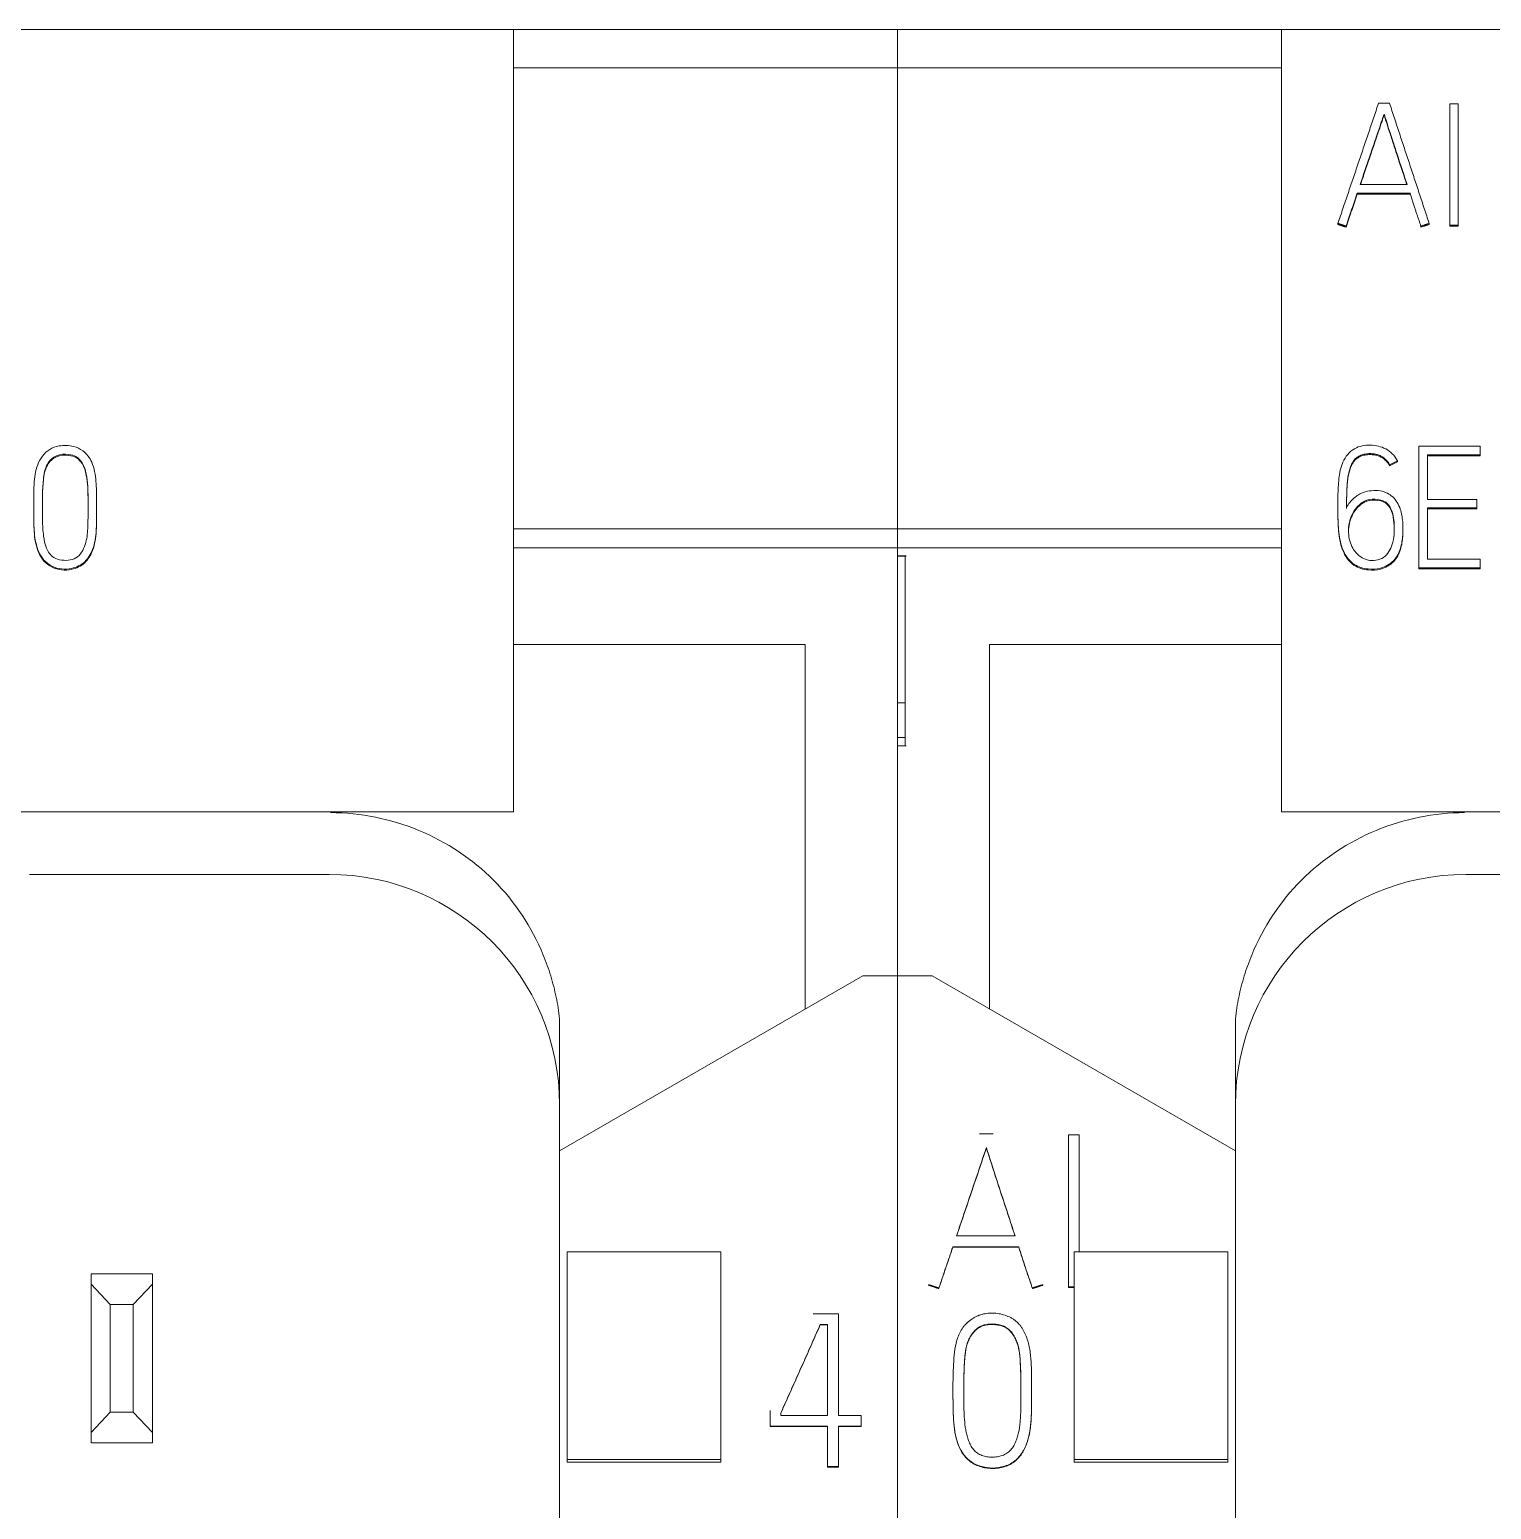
# Model space of a CAD drawing. Header units: millimetres. Extents: x 41350 to 54029, y 25852 to 34717.
# Drawn here: x 47109.92 to 47128.95, y 33548.63 to 33567.9 of the extents above; entities that cross this region are included whole.
import ezdxf

# ---------------------------------------------------------------- set-up
doc = ezdxf.new("R2010")
doc.units = ezdxf.units.MM
doc.set_wipeout_variables(frame=1)
doc.layers.add('! NO PLOT !', color=7, linetype='Continuous', true_color=0xff75dd, plot=False)
doc.layers.add('004-PI-DIN Šina', color=3, linetype='Continuous')
doc.layers.add('SI-ORMAR-Oprema', color=30, linetype='Continuous', lineweight=5)

# ---------------------------------------------------------------- blocks, each defined once
blk = doc.blocks.new('*U554')
at = {"layer": '004-PI-DIN Šina'}
for p, q in [((45.323, 69.85), (-241.3, 69.85)), ((45.323, 69.35), (-241.3, 69.35)), ((45.323, 57.85), (-241.3, 57.85)), ((45.323, 57.789), (-241.3, 57.789)), ((45.323, 52.625), (-241.3, 52.625))]:
    blk.add_line(p, q, dxfattribs=at)
blk = doc.blocks.new('6ES7531-7KF00-0AB0')
at = {"layer": 'SI-ORMAR-Oprema', "linetype": 'Continuous'}
blk.add_line((17.862, 60.263), (17.862, 59.813), dxfattribs=at)
for points, knots in [([(17.862, 62.179), (17.862, 62.179), (17.862, 62.166), (17.862, 62.117), (17.862, 62.024), (17.862, 61.882), (17.862, 61.673), (17.862, 61.444), (17.862, 61.22), (17.862, 61.025), (17.862, 60.893), (17.862, 60.8), (17.862, 60.71), (17.862, 60.624), (17.862, 60.538), (17.862, 60.458), (17.862, 60.361), (17.862, 60.271), (17.862, 60.21), (17.862, 60.176), (17.862, 60.154), (17.862, 60.144), (17.862, 60.139), (17.862, 60.15), (17.862, 60.191), (17.862, 60.235), (17.862, 60.26)], [0, 0, 0, 0, 0.054923, 0.109157, 0.158857, 0.213508, 0.264907, 0.320314, 0.369873, 0.418461, 0.471704, 0.5026, 0.551052, 0.617218, 0.660884, 0.691286, 0.712023, 0.730248, 0.751802, 0.781189, 0.80362, 0.828627, 0.856379, 0.904145, 0.9524, 1, 1, 1, 1]), ([(17.862, 59.813), (17.862, 59.789), (17.862, 59.748), (17.862, 59.71), (17.862, 59.701), (17.862, 59.701), (17.862, 59.701)], [0, 0, 0, 0, 0.351048, 0.67786, 0.983317, 1, 1, 1, 1])]:
    blk.add_open_spline(points, degree=3, knots=knots, dxfattribs=at)
blk.add_wipeout([(-17.038, 69.029), (17.762, 69.029), (17.762, -77.96), (-17.038, -77.971)]).dxf.layer = 'SI-ORMAR-Oprema'
for p, q in [((-17.038, 69.029), (-17.038, 68.529)), ((-12.038, 69.029), (-17.038, 69.029)), ((-12.038, 58.845), (-12.038, 69.029)), ((12.762, 69.029), (-12.038, 69.029)), ((12.762, 69.029), (17.762, 69.029)), ((12.762, 58.845), (12.762, 69.029)), ((17.762, 69.029), (17.762, 68.529)), ((-17.038, 62.529), (-17.038, 68.529)), ((-12.038, 68.529), (-17.038, 68.529)), ((17.762, 68.529), (12.762, 68.529)), ((17.762, 62.529), (17.762, 68.529)), ((-10.703, 67.929), (-10.703, 67.916)), ((-11.051, 66.899), (-11.051, 66.886)), ((-10.365, 66.899), (-10.365, 66.886)), ((-11.304, 66.505), (-11.304, 66.492)), ((-10.115, 66.505), (-10.115, 66.492)), ((-9.848, 66.481), (-9.848, 66.468)), ((-9.737, 66.481), (-9.737, 66.468)), ((-11.198, 66.47), (-11.198, 66.457)), ((-10.223, 66.457), (-10.225, 66.463)), ((-10.223, 66.47), (-10.223, 66.457)), ((-10.25, 63.604), (-10.25, 62.022)), ((-9.453, 63.604), (-10.25, 63.604)), ((-9.453, 63.492), (-9.453, 63.604)), ((-10.527, 63.415), (-10.63, 63.362)), ((-10.527, 63.402), (-10.63, 63.349)), ((-10.527, 63.415), (-10.527, 63.402)), ((-10.139, 62.911), (-10.139, 63.492)), ((-10.139, 63.492), (-9.453, 63.492)), ((-10.139, 63.479), (-9.453, 63.479)), ((-9.453, 63.492), (-9.453, 63.479)), ((-10.63, 63.362), (-10.63, 63.349)), ((-11.304, 62.819), (-11.304, 62.807)), ((-9.496, 62.911), (-10.139, 62.911)), ((-9.496, 62.801), (-9.496, 62.911)), ((6.515, 62.868), (6.515, 62.856)), ((7.334, 62.825), (7.334, 62.837)), ((-10.139, 62.132), (-10.139, 62.801)), ((-10.139, 62.801), (-9.496, 62.801)), ((-10.139, 62.788), (-9.496, 62.788)), ((-9.496, 62.801), (-9.496, 62.788)), ((-17.038, 62.529), (-17.038, 62.279)), ((-17.038, 62.529), (-12.038, 62.529)), ((-10.456, 62.517), (-10.456, 62.53)), ((12.762, 62.529), (17.762, 62.529)), ((17.762, 62.529), (17.762, 62.279)), ((-17.038, 62.279), (-17.038, 56.709)), ((-12.038, 62.279), (-17.038, 62.279)), ((12.762, 62.279), (17.762, 62.279)), ((17.762, 62.279), (17.762, 56.709)), ((-9.453, 62.132), (-10.139, 62.132)), ((-9.453, 62.022), (-9.453, 62.132)), ((17.875, 62.179), (17.762, 62.179)), ((17.875, 62.172), (17.762, 62.172)), ((-10.25, 62.022), (-10.25, 62.009)), ((-10.25, 62.022), (-9.453, 62.022)), ((-10.25, 62.009), (-9.453, 62.009)), ((-9.453, 62.022), (-9.453, 62.009)), ((-15.838, 56.276), (-15.838, 61.023)), ((-12.038, 61.023), (-15.838, 61.023)), ((12.762, 61.023), (16.562, 61.023)), ((16.562, 56.276), (16.562, 61.023)), ((17.862, 60.263), (17.762, 60.263)), ((17.862, 59.813), (17.762, 59.813)), ((17.762, 59.703), (17.875, 59.703)), ((17.762, 59.701), (17.875, 59.701)), ((12.762, 58.845), (-12.038, 58.845)), ((-5.738, 58.029), (-9.638, 58.029)), ((10.362, 58.029), (6.462, 58.029)), ((-17.038, 56.709), (-17.038, -56.709)), ((-16.588, 56.709), (-17.038, 56.709)), ((-16.588, 56.709), (-12.638, 54.429)), ((13.362, 54.429), (17.312, 56.709)), ((17.762, 56.709), (17.312, 56.709)), ((17.762, 56.709), (17.762, -56.709)), ((-12.638, 56.149), (-12.638, 54.429)), ((13.362, 56.149), (13.362, 54.429)), ((-15.97, 54.649), (-15.792, 54.649)), ((-14.813, 52.657), (-14.813, 54.64)), ((-14.813, 54.64), (-14.674, 54.64)), ((-14.674, 54.64), (-14.674, 53.115)), ((-15.881, 54.472), (-15.881, 54.466)), ((-12.638, 54.429), (-12.638, -54.387)), ((13.362, -54.387), (13.362, 54.429)), ((-16.317, 53.181), (-16.317, 53.175)), ((-15.459, 53.181), (-16.317, 53.181)), ((-16.269, 53.321), (-15.507, 53.321)), ((-15.459, 53.181), (-15.459, 53.175)), ((-16.317, 53.175), (-15.459, 53.175)), ((-14.738, 50.411), (-14.738, 53.115)), ((-12.738, 53.115), (-14.738, 53.115)), ((-12.738, 50.411), (-12.738, 53.115)), ((13.462, 50.411), (13.462, 53.115)), ((13.462, 53.115), (15.462, 53.115)), ((15.462, 50.411), (15.462, 53.115)), ((7.262, 52.829), (8.062, 52.829)), ((7.262, 52.695), (7.262, 52.829)), ((8.062, 52.829), (8.062, 52.695)), ((-16.633, 52.687), (-16.633, 52.681)), ((-16.5, 52.643), (-16.5, 52.637)), ((-15.282, 52.643), (-15.282, 52.637)), ((-15.146, 52.687), (-15.146, 52.681)), ((-14.813, 52.657), (-14.813, 52.65)), ((-14.738, 52.657), (-14.813, 52.657)), ((-14.813, 52.65), (-14.738, 52.65)), ((7.512, 52.429), (7.262, 52.695)), ((7.262, 50.762), (7.262, 52.695)), ((8.062, 52.695), (7.812, 52.429)), ((8.062, 52.695), (8.062, 50.762)), ((7.812, 52.429), (7.512, 52.429)), ((7.512, 52.429), (7.512, 51.029)), ((7.812, 51.029), (7.812, 52.429)), ((16.665, 52.308), (16.995, 52.308)), ((16.995, 52.308), (16.995, 50.983)), ((16.756, 52.17), (16.756, 52.164)), ((16.853, 52.17), (16.756, 52.17)), ((16.756, 52.164), (16.853, 52.164)), ((16.853, 50.983), (16.853, 52.17)), ((-16.316, 51.32), (-16.316, 51.314)), ((-15.292, 51.272), (-15.292, 51.278)), ((7.262, 50.762), (7.512, 51.029)), ((7.512, 51.029), (7.812, 51.029)), ((7.812, 51.029), (8.062, 50.762)), ((16.104, 50.845), (16.104, 51.049)), ((16.243, 51.019), (16.243, 50.983)), ((16.243, 50.983), (16.853, 50.983)), ((16.995, 50.983), (17.289, 50.983)), ((17.289, 50.983), (17.289, 50.845)), ((7.262, 50.629), (7.262, 50.762)), ((8.062, 50.762), (8.062, 50.629)), ((16.104, 50.845), (16.104, 50.839)), ((16.853, 50.845), (16.104, 50.845)), ((16.104, 50.839), (16.853, 50.839)), ((16.853, 50.318), (16.853, 50.845)), ((16.995, 50.845), (16.995, 50.318)), ((17.289, 50.845), (16.995, 50.845)), ((16.995, 50.839), (17.289, 50.839)), ((17.289, 50.845), (17.289, 50.839)), ((8.062, 50.629), (7.262, 50.629)), ((-14.738, 50.377), (-14.738, 50.411)), ((-12.738, 50.411), (-14.738, 50.411)), ((-12.738, 50.377), (-14.738, 50.377)), ((-12.738, 50.377), (-12.738, 50.411)), ((13.462, 50.377), (13.462, 50.411)), ((13.462, 50.411), (15.462, 50.411)), ((13.462, 50.377), (15.462, 50.377)), ((15.462, 50.377), (15.462, 50.411)), ((16.853, 50.318), (16.853, 50.312)), ((16.995, 50.318), (16.853, 50.318)), ((16.853, 50.312), (16.995, 50.312)), ((16.995, 50.318), (16.995, 50.312))]:
    blk.add_line(p, q, dxfattribs=at)
blk.add_polyline3d([(-15.282, 52.637, 0), (-15.279, 52.637, 0), (-15.276, 52.638, 0), (-15.274, 52.639, 0), (-15.271, 52.64, 0), (-15.268, 52.641, 0), (-15.266, 52.642, 0), (-15.263, 52.643, 0), (-15.26, 52.644, 0), (-15.257, 52.644, 0), (-15.255, 52.645, 0), (-15.252, 52.646, 0), (-15.249, 52.647, 0), (-15.247, 52.648, 0), (-15.244, 52.649, 0), (-15.241, 52.65, 0), (-15.238, 52.651, 0), (-15.236, 52.652, 0), (-15.233, 52.652, 0), (-15.23, 52.653, 0), (-15.228, 52.654, 0), (-15.225, 52.655, 0), (-15.222, 52.656, 0), (-15.219, 52.657, 0), (-15.217, 52.658, 0), (-15.214, 52.659, 0), (-15.211, 52.659, 0), (-15.208, 52.66, 0), (-15.206, 52.661, 0), (-15.203, 52.662, 0), (-15.2, 52.663, 0), (-15.198, 52.664, 0), (-15.195, 52.665, 0), (-15.192, 52.666, 0), (-15.189, 52.667, 0), (-15.187, 52.667, 0), (-15.184, 52.668, 0), (-15.181, 52.669, 0), (-15.179, 52.67, 0), (-15.176, 52.671, 0), (-15.173, 52.672, 0), (-15.17, 52.673, 0), (-15.168, 52.674, 0), (-15.165, 52.675, 0), (-15.162, 52.675, 0), (-15.16, 52.676, 0), (-15.157, 52.677, 0), (-15.154, 52.678, 0), (-15.151, 52.679, 0), (-15.149, 52.68, 0), (-15.146, 52.681, 0)], dxfattribs=at)
for centre, start, end in [((-9.638, 55.029), 90, 180), ((10.362, 55.029), 0, 90)]:
    blk.add_arc(centre, 3, start, end, dxfattribs=at)
for points, degree in [([(-11.304, 66.505), (-10.774, 68.07)], 1), ([(-10.774, 68.07), (-10.632, 68.07)], 1), ([(-10.632, 68.07), (-10.115, 66.505)], 1), ([(-9.848, 66.481), (-9.848, 68.063)], 1), ([(-9.848, 68.063), (-9.737, 68.063)], 1), ([(-9.737, 68.063), (-9.737, 66.481)], 1), ([(-11.051, 66.899), (-11.198, 66.47)], 1), ([(-11.051, 66.886), (-11.198, 66.457)], 1), ([(-10.365, 66.899), (-11.051, 66.899)], 1), ([(-10.365, 66.886), (-11.051, 66.886)], 1), ([(-11.013, 67.011), (-10.403, 67.011)], 1), ([(-11.198, 66.47), (-11.304, 66.505)], 1), ([(-11.198, 66.457), (-11.304, 66.492)], 1), ([(-10.115, 66.505), (-10.223, 66.47)], 1), ([(-10.115, 66.492), (-10.223, 66.457)], 1), ([(-9.737, 66.481), (-9.848, 66.481)], 1), ([(-9.737, 66.468), (-9.848, 66.468)], 1), ([(-12.522, 56.709), (-12.551, 56.618), (-12.598, 56.433), (-12.628, 56.245), (-12.638, 56.149)], 3), ([(13.247, 56.709), (13.275, 56.618), (13.322, 56.433), (13.352, 56.245), (13.362, 56.149)], 3)]:
    blk.add_open_spline(points, degree=degree, dxfattribs=at)
for points, knots in [([(-10.703, 67.929), (-10.706, 67.921), (-10.713, 67.899), (-10.726, 67.859), (-10.744, 67.805), (-10.766, 67.74), (-10.791, 67.666), (-10.819, 67.585), (-10.849, 67.497), (-10.881, 67.404), (-10.914, 67.307), (-10.947, 67.208), (-10.981, 67.109), (-11.003, 67.044), (-11.013, 67.011)], [0, 0, 0, 0, 0.027278, 0.070772, 0.130481, 0.202611, 0.283368, 0.372754, 0.469089, 0.570695, 0.677572, 0.786406, 0.893882, 1, 1, 1, 1]), ([(-10.703, 67.916), (-10.706, 67.908), (-10.713, 67.886), (-10.726, 67.846), (-10.744, 67.793), (-10.766, 67.728), (-10.791, 67.653), (-10.819, 67.572), (-10.849, 67.484), (-10.881, 67.391), (-10.914, 67.294), (-10.947, 67.195), (-10.979, 67.101), (-11, 67.04), (-11.009, 67.011)], [0, 0, 0, 0, 0.027661, 0.071766, 0.132313, 0.205456, 0.287346, 0.377986, 0.475674, 0.578706, 0.687084, 0.797446, 0.90643, 1, 1, 1, 1]), ([(-10.403, 67.011), (-10.414, 67.044), (-10.435, 67.109), (-10.467, 67.208), (-10.5, 67.307), (-10.532, 67.404), (-10.562, 67.497), (-10.591, 67.585), (-10.618, 67.666), (-10.642, 67.74), (-10.663, 67.805), (-10.68, 67.859), (-10.693, 67.899), (-10.7, 67.921), (-10.703, 67.929)], [0, 0, 0, 0, 0.106064, 0.213567, 0.322511, 0.429491, 0.5311, 0.627338, 0.716604, 0.797292, 0.869405, 0.929132, 0.972664, 1, 1, 1, 1]), ([(-10.407, 67.011), (-10.416, 67.04), (-10.436, 67.101), (-10.467, 67.195), (-10.5, 67.294), (-10.532, 67.391), (-10.562, 67.484), (-10.591, 67.572), (-10.618, 67.654), (-10.642, 67.728), (-10.663, 67.793), (-10.68, 67.846), (-10.693, 67.886), (-10.7, 67.908), (-10.703, 67.916)], [0, 0, 0, 0, 0.093515, 0.202527, 0.313001, 0.421482, 0.524517, 0.622107, 0.712625, 0.794447, 0.867572, 0.928138, 0.97228, 1, 1, 1, 1]), ([(-10.223, 66.47), (-10.228, 66.483), (-10.236, 66.51), (-10.25, 66.552), (-10.265, 66.594), (-10.28, 66.637), (-10.295, 66.682), (-10.312, 66.731), (-10.329, 66.784), (-10.347, 66.84), (-10.359, 66.879), (-10.365, 66.899)], [0, 0, 0, 0, 0.091427, 0.189007, 0.292759, 0.387174, 0.491688, 0.606301, 0.72982, 0.861052, 1, 1, 1, 1]), ([(-11.191, 62.805), (-11.165, 62.854), (-11.104, 62.93), (-10.986, 63.007), (-10.863, 63.029), (-10.735, 63.028), (-10.587, 62.966), (-10.491, 62.815), (-10.456, 62.634), (-10.454, 62.453), (-10.48, 62.269), (-10.567, 62.099), (-10.734, 62.007), (-10.919, 61.997), (-11.107, 62.05), (-11.244, 62.227), (-11.295, 62.456), (-11.305, 62.704), (-11.305, 62.948), (-11.295, 63.18), (-11.256, 63.405), (-11.106, 63.593), (-10.882, 63.631), (-10.665, 63.585), (-10.568, 63.484), (-10.527, 63.415)], [0, 0, 0, 0, 0.03564, 0.067865, 0.092923, 0.119268, 0.154068, 0.197126, 0.234707, 0.279879, 0.320329, 0.360962, 0.405677, 0.442102, 0.485709, 0.532505, 0.586175, 0.644312, 0.701767, 0.753421, 0.803151, 0.856352, 0.904259, 0.950465, 1, 1, 1, 1]), ([(6.845, 63.607), (6.803, 63.599), (6.679, 63.558), (6.545, 63.366), (6.512, 63.068), (6.516, 62.772), (6.516, 62.517), (6.545, 62.307), (6.606, 62.142), (6.787, 62.007), (6.99, 61.989), (7.193, 62.084), (7.303, 62.277), (7.335, 62.511), (7.334, 62.766), (7.335, 63.02), (7.323, 63.233), (7.271, 63.418), (7.179, 63.544), (7.019, 63.616), (6.909, 63.618), (6.845, 63.607)], [0, 0, 0, 0, 0.03125, 0.09375, 0.15625, 0.25, 0.3125, 0.34375, 0.40625, 0.4375, 0.5, 0.546875, 0.59375, 0.65625, 0.71875, 0.78125, 0.84375, 0.875, 0.921875, 0.953125, 1, 1, 1, 1]), ([(-10.63, 63.362), (-10.637, 63.377), (-10.655, 63.406), (-10.69, 63.443), (-10.731, 63.472), (-10.778, 63.492), (-10.829, 63.505), (-10.887, 63.509), (-10.947, 63.505), (-11.005, 63.489), (-11.054, 63.462), (-11.092, 63.424), (-11.123, 63.377), (-11.146, 63.321), (-11.164, 63.256), (-11.177, 63.182), (-11.184, 63.1), (-11.188, 63.009), (-11.191, 62.91), (-11.191, 62.841), (-11.191, 62.805)], [0, 0, 0, 0, 0.043481, 0.085549, 0.127923, 0.170971, 0.214845, 0.260884, 0.317917, 0.367656, 0.41257, 0.456833, 0.503792, 0.555243, 0.612421, 0.675966, 0.746378, 0.823872, 0.908402, 1, 1, 1, 1]), ([(-10.63, 63.349), (-10.637, 63.365), (-10.655, 63.393), (-10.69, 63.43), (-10.731, 63.459), (-10.778, 63.48), (-10.829, 63.492), (-10.887, 63.496), (-10.947, 63.492), (-11.005, 63.477), (-11.054, 63.449), (-11.092, 63.411), (-11.123, 63.365), (-11.146, 63.308), (-11.164, 63.243), (-11.177, 63.169), (-11.184, 63.087), (-11.188, 62.996), (-11.191, 62.897), (-11.191, 62.828), (-11.191, 62.793)], [0, 0, 0, 0, 0.043481, 0.085549, 0.127923, 0.170971, 0.214845, 0.260884, 0.317917, 0.367656, 0.41257, 0.456833, 0.503792, 0.555243, 0.612421, 0.675966, 0.746378, 0.823872, 0.908402, 1, 1, 1, 1]), ([(7.071, 63.466), (7.041, 63.484), (6.953, 63.507), (6.807, 63.499), (6.665, 63.365), (6.639, 63.166), (6.626, 62.96), (6.629, 62.782), (6.629, 62.607), (6.638, 62.449), (6.671, 62.276), (6.755, 62.151), (6.915, 62.106), (7.107, 62.133), (7.208, 62.354), (7.224, 62.591), (7.224, 62.839), (7.222, 63.067), (7.206, 63.243), (7.163, 63.378), (7.101, 63.447), (7.071, 63.466)], [0, 0, 0, 0, 0.03125, 0.078125, 0.125, 0.1875, 0.25, 0.3125, 0.34375, 0.40625, 0.453125, 0.5, 0.53125, 0.59375, 0.65625, 0.71875, 0.8125, 0.875, 0.921875, 0.96875, 1, 1, 1, 1]), ([(7.071, 63.453), (7.041, 63.471), (6.953, 63.494), (6.807, 63.486), (6.665, 63.352), (6.639, 63.153), (6.629, 62.99), (6.628, 62.893), (6.628, 62.866)], [0, 0, 0, 0, 0.114194, 0.285486, 0.456777, 0.685166, 0.913555, 1, 1, 1, 1]), ([(7.223, 62.779), (7.223, 62.806), (7.223, 62.904), (7.222, 63.054), (7.206, 63.23), (7.163, 63.366), (7.101, 63.435), (7.071, 63.453)], [0, 0, 0, 0, 0.115044, 0.410029, 0.631268, 0.852507, 1, 1, 1, 1]), ([(-10.82, 62.915), (-10.869, 62.917), (-10.962, 62.9), (-11.088, 62.788), (-11.158, 62.637), (-11.173, 62.452), (-11.133, 62.291), (-11.025, 62.162), (-10.869, 62.096), (-10.668, 62.148), (-10.584, 62.331), (-10.566, 62.514), (-10.572, 62.697), (-10.642, 62.882), (-10.771, 62.913), (-10.82, 62.915)], [0, 0, 0, 0, 0.0625, 0.125, 0.21875, 0.28125, 0.375, 0.4375, 0.5, 0.59375, 0.6875, 0.75, 0.84375, 0.9375, 1, 1, 1, 1]), ([(-10.82, 62.903), (-10.869, 62.905), (-10.962, 62.887), (-11.088, 62.775), (-11.154, 62.633), (-11.165, 62.528), (-11.165, 62.491)], [0, 0, 0, 0, 0.232842, 0.465685, 0.814948, 1, 1, 1, 1]), ([(-10.57, 62.529), (-10.57, 62.581), (-10.579, 62.701), (-10.642, 62.869), (-10.771, 62.901), (-10.82, 62.903)], [0, 0, 0, 0, 0.310868, 0.724347, 1, 1, 1, 1]), ([(6.515, 62.855), (6.515, 62.809), (6.516, 62.678), (6.516, 62.504), (6.545, 62.294), (6.606, 62.129), (6.787, 61.995), (6.99, 61.976), (7.193, 62.071), (7.303, 62.265), (7.335, 62.498), (7.334, 62.692), (7.334, 62.801), (7.334, 62.825)], [0, 0, 0, 0, 0.065476, 0.18556, 0.245602, 0.365686, 0.425728, 0.545812, 0.635875, 0.725938, 0.846022, 0.966106, 1, 1, 1, 1]), ([(-10.456, 62.519), (-10.456, 62.49), (-10.459, 62.403), (-10.48, 62.257), (-10.567, 62.086), (-10.734, 61.994), (-10.919, 61.984), (-11.107, 62.037), (-11.244, 62.214), (-11.295, 62.444), (-11.303, 62.645), (-11.304, 62.768), (-11.304, 62.807)], [0, 0, 0, 0, 0.047379, 0.146039, 0.245143, 0.354204, 0.443047, 0.549405, 0.663541, 0.794443, 0.936242, 1, 1, 1, 1]), ([(-9.655, 58.833), (-10.049, 58.833), (-10.833, 58.672), (-11.836, 58.011), (-12.329, 57.261), (-12.494, 56.8), (-12.522, 56.709)], [0, 0, 0, 0, 0.308367, 0.616734, 0.925101, 1, 1, 1, 1]), ([(13.247, 56.709), (13.219, 56.8), (13.053, 57.261), (12.56, 58.011), (11.557, 58.672), (10.773, 58.833), (10.379, 58.833), (10.379, 58.833), (10.379, 58.833)], [0, 0, 0, 0, 0.074899, 0.383266, 0.691633, 1, 1, 1, 1, 1, 1]), ([(-15.881, 54.472), (-15.897, 54.424), (-15.913, 54.376), (-15.945, 54.28), (-15.961, 54.232), (-16.01, 54.088), (-16.043, 53.993), (-16.108, 53.801), (-16.14, 53.705), (-16.205, 53.513), (-16.237, 53.417), (-16.269, 53.321)], [0, 0, 0, 0, 0.125, 0.125, 0.25, 0.25, 0.5, 0.5, 0.75, 0.75, 1, 1, 1, 1]), ([(-16.267, 53.321), (-16.236, 53.415), (-16.204, 53.509), (-16.14, 53.699), (-16.108, 53.795), (-16.043, 53.986), (-16.01, 54.082), (-15.961, 54.226), (-15.945, 54.274), (-15.913, 54.37), (-15.897, 54.418), (-15.881, 54.466)], [0, 0, 0, 0, 0.245947, 0.245947, 0.497298, 0.497298, 0.748649, 0.748649, 0.874324, 0.874324, 1, 1, 1, 1]), ([(-15.507, 53.321), (-15.537, 53.418), (-15.568, 53.513), (-15.631, 53.705), (-15.663, 53.801), (-15.726, 53.992), (-15.757, 54.088), (-15.804, 54.232), (-15.819, 54.28), (-15.85, 54.376), (-15.865, 54.424), (-15.881, 54.472)], [0, 0, 0, 0, 0.25, 0.25, 0.5, 0.5, 0.75, 0.75, 0.875, 0.875, 1, 1, 1, 1]), ([(-15.881, 54.466), (-15.865, 54.418), (-15.85, 54.37), (-15.819, 54.274), (-15.804, 54.226), (-15.757, 54.082), (-15.726, 53.986), (-15.663, 53.795), (-15.631, 53.699), (-15.569, 53.509), (-15.539, 53.415), (-15.509, 53.321)], [0, 0, 0, 0, 0.125676, 0.125676, 0.251351, 0.251351, 0.502702, 0.502702, 0.754053, 0.754053, 1, 1, 1, 1]), ([(-15.282, 52.643), (-15.289, 52.665), (-15.296, 52.688), (-15.311, 52.733), (-15.319, 52.755), (-15.334, 52.799), (-15.342, 52.822), (-15.357, 52.866), (-15.365, 52.889), (-15.387, 52.956), (-15.402, 53.001), (-15.431, 53.091), (-15.445, 53.136), (-15.459, 53.181)], [0, 0, 0, 0, 0.125, 0.125, 0.25, 0.25, 0.375, 0.375, 0.5, 0.5, 0.75, 0.75, 1, 1, 1, 1]), ([(-15.459, 53.175), (-15.445, 53.13), (-15.431, 53.084), (-15.402, 52.995), (-15.387, 52.95), (-15.365, 52.883), (-15.357, 52.86), (-15.342, 52.816), (-15.334, 52.793), (-15.319, 52.749), (-15.311, 52.726), (-15.296, 52.682), (-15.289, 52.659), (-15.282, 52.637)], [0, 0, 0, 0, 0.25, 0.25, 0.5, 0.5, 0.625, 0.625, 0.75, 0.75, 0.875, 0.875, 1, 1, 1, 1]), ([(-15.975, 52.288), (-15.949, 52.298), (-15.923, 52.305), (-15.87, 52.314), (-15.844, 52.317), (-15.789, 52.318), (-15.762, 52.316), (-15.709, 52.309), (-15.683, 52.303), (-15.631, 52.288), (-15.605, 52.278), (-15.569, 52.261), (-15.557, 52.255), (-15.534, 52.241), (-15.523, 52.233), (-15.49, 52.209), (-15.471, 52.19), (-15.444, 52.16), (-15.436, 52.149), (-15.42, 52.128), (-15.413, 52.116), (-15.392, 52.082), (-15.38, 52.058), (-15.359, 52.009), (-15.35, 51.984), (-15.338, 51.945), (-15.334, 51.932), (-15.328, 51.907), (-15.319, 51.868), (-15.304, 51.776), (-15.299, 51.697), (-15.294, 51.592), (-15.293, 51.539), (-15.292, 51.434), (-15.292, 51.381), (-15.292, 51.275), (-15.292, 51.169), (-15.293, 51.064), (-15.297, 50.958), (-15.299, 50.905), (-15.31, 50.8), (-15.319, 50.748), (-15.336, 50.683), (-15.34, 50.67), (-15.348, 50.645), (-15.352, 50.632), (-15.367, 50.594), (-15.377, 50.57), (-15.396, 50.534), (-15.402, 50.522), (-15.416, 50.499), (-15.424, 50.487), (-15.447, 50.455), (-15.464, 50.434), (-15.493, 50.407), (-15.504, 50.398), (-15.525, 50.381), (-15.537, 50.374), (-15.571, 50.352), (-15.595, 50.341), (-15.634, 50.327), (-15.647, 50.322), (-15.673, 50.315), (-15.686, 50.312), (-15.726, 50.304), (-15.753, 50.301), (-15.807, 50.299), (-15.834, 50.3), (-15.888, 50.306), (-15.914, 50.311), (-15.953, 50.322), (-15.966, 50.326), (-15.992, 50.335), (-16.004, 50.34), (-16.041, 50.358), (-16.065, 50.371), (-16.097, 50.395), (-16.108, 50.404), (-16.128, 50.422), (-16.138, 50.432), (-16.165, 50.462), (-16.181, 50.483), (-16.203, 50.517), (-16.21, 50.529), (-16.223, 50.553), (-16.229, 50.565), (-16.245, 50.602), (-16.255, 50.627), (-16.267, 50.665), (-16.27, 50.678), (-16.277, 50.704), (-16.28, 50.717), (-16.288, 50.757), (-16.292, 50.783), (-16.31, 50.916), (-16.313, 51.022), (-16.315, 51.182), (-16.316, 51.236), (-16.316, 51.342), (-16.316, 51.396), (-16.314, 51.503), (-16.313, 51.556), (-16.308, 51.662), (-16.305, 51.715), (-16.294, 51.821), (-16.287, 51.874), (-16.268, 51.952), (-16.261, 51.978), (-16.247, 52.016), (-16.242, 52.029), (-16.231, 52.054), (-16.225, 52.066), (-16.205, 52.102), (-16.19, 52.124), (-16.164, 52.156), (-16.155, 52.167), (-16.136, 52.186), (-16.126, 52.196), (-16.095, 52.222), (-16.073, 52.238), (-16.037, 52.26), (-16.025, 52.266), (-16.007, 52.275), (-15.997, 52.279), (-15.988, 52.283), (-15.981, 52.286), (-15.978, 52.287), (-15.975, 52.288)], [0, 0, 0, 0, 0.015625, 0.015625, 0.03125, 0.03125, 0.046875, 0.046875, 0.0625, 0.0625, 0.078125, 0.078125, 0.085937, 0.085937, 0.09375, 0.09375, 0.109375, 0.109375, 0.117187, 0.117187, 0.125, 0.125, 0.140625, 0.140625, 0.15625, 0.15625, 0.164062, 0.164062, 0.171875, 0.1875, 0.21875, 0.21875, 0.25, 0.25, 0.28125, 0.28125, 0.3125, 0.34375, 0.34375, 0.375, 0.375, 0.40625, 0.40625, 0.414062, 0.414062, 0.421875, 0.421875, 0.4375, 0.4375, 0.445312, 0.445312, 0.453125, 0.453125, 0.46875, 0.46875, 0.476562, 0.476562, 0.484375, 0.484375, 0.5, 0.5, 0.507812, 0.507812, 0.515625, 0.515625, 0.53125, 0.53125, 0.546875, 0.546875, 0.5625, 0.5625, 0.570312, 0.570312, 0.578125, 0.578125, 0.59375, 0.59375, 0.601562, 0.601562, 0.609375, 0.609375, 0.625, 0.625, 0.632812, 0.632812, 0.640625, 0.640625, 0.65625, 0.65625, 0.664062, 0.664062, 0.671875, 0.671875, 0.6875, 0.6875, 0.75, 0.75, 0.78125, 0.78125, 0.8125, 0.8125, 0.84375, 0.84375, 0.875, 0.875, 0.90625, 0.90625, 0.921875, 0.921875, 0.929687, 0.929687, 0.9375, 0.9375, 0.953125, 0.953125, 0.960937, 0.960937, 0.96875, 0.96875, 0.984375, 0.984375, 0.992187, 0.992187, 0.996094, 0.998047, 0.998047, 1, 1, 1, 1]), ([(-15.632, 52.136), (-15.612, 52.125), (-15.594, 52.112), (-15.562, 52.08), (-15.548, 52.063), (-15.523, 52.026), (-15.512, 52.006), (-15.493, 51.966), (-15.484, 51.945), (-15.463, 51.882), (-15.454, 51.839), (-15.446, 51.773), (-15.444, 51.75), (-15.44, 51.706), (-15.439, 51.684), (-15.434, 51.573), (-15.431, 51.484), (-15.43, 51.305), (-15.431, 51.216), (-15.432, 51.083), (-15.433, 51.016), (-15.437, 50.949), (-15.44, 50.905), (-15.443, 50.883), (-15.451, 50.816), (-15.459, 50.773), (-15.476, 50.708), (-15.482, 50.687), (-15.497, 50.645), (-15.506, 50.624), (-15.521, 50.594), (-15.527, 50.585), (-15.539, 50.566), (-15.545, 50.557), (-15.566, 50.53), (-15.582, 50.515), (-15.609, 50.495), (-15.619, 50.488), (-15.638, 50.477), (-15.648, 50.473), (-15.669, 50.464), (-15.68, 50.46), (-15.701, 50.454), (-15.712, 50.451), (-15.745, 50.444), (-15.767, 50.442), (-15.801, 50.441), (-15.812, 50.441), (-15.835, 50.442), (-15.846, 50.443), (-15.879, 50.447), (-15.901, 50.452), (-15.933, 50.462), (-15.944, 50.466), (-15.964, 50.475), (-15.984, 50.485), (-16.003, 50.498), (-16.021, 50.512), (-16.029, 50.519), (-16.045, 50.535), (-16.052, 50.544), (-16.065, 50.562), (-16.071, 50.571), (-16.088, 50.6), (-16.098, 50.62), (-16.115, 50.662), (-16.122, 50.683), (-16.134, 50.726), (-16.139, 50.747), (-16.148, 50.79), (-16.159, 50.856), (-16.165, 50.921), (-16.173, 51.052), (-16.174, 51.14), (-16.174, 51.272), (-16.174, 51.316), (-16.174, 51.404), (-16.173, 51.448), (-16.172, 51.535), (-16.171, 51.579), (-16.167, 51.667), (-16.164, 51.711), (-16.156, 51.799), (-16.15, 51.842), (-16.137, 51.896), (-16.134, 51.906), (-16.128, 51.927), (-16.124, 51.938), (-16.113, 51.968), (-16.104, 51.988), (-16.082, 52.027), (-16.07, 52.045), (-16.042, 52.079), (-16.027, 52.095), (-16.001, 52.116), (-15.992, 52.123), (-15.974, 52.135), (-15.964, 52.141), (-15.944, 52.15), (-15.934, 52.154), (-15.913, 52.161), (-15.902, 52.164), (-15.87, 52.171), (-15.848, 52.173), (-15.815, 52.174), (-15.803, 52.174), (-15.781, 52.173), (-15.77, 52.172), (-15.737, 52.169), (-15.715, 52.166), (-15.683, 52.157), (-15.672, 52.154), (-15.657, 52.148), (-15.649, 52.145), (-15.642, 52.141), (-15.637, 52.139), (-15.634, 52.138), (-15.632, 52.136)], [0, 0, 0, 0, 0.015625, 0.015625, 0.03125, 0.03125, 0.046875, 0.046875, 0.0625, 0.0625, 0.09375, 0.09375, 0.109375, 0.109375, 0.125, 0.125, 0.1875, 0.1875, 0.25, 0.25, 0.28125, 0.296875, 0.296875, 0.3125, 0.3125, 0.34375, 0.34375, 0.359375, 0.359375, 0.375, 0.375, 0.382813, 0.382813, 0.390625, 0.390625, 0.40625, 0.40625, 0.414063, 0.414063, 0.421875, 0.421875, 0.429688, 0.429688, 0.4375, 0.4375, 0.453125, 0.453125, 0.460938, 0.460938, 0.46875, 0.46875, 0.484375, 0.484375, 0.492188, 0.492188, 0.5, 0.507813, 0.507813, 0.515625, 0.515625, 0.523438, 0.523438, 0.53125, 0.53125, 0.546875, 0.546875, 0.5625, 0.5625, 0.578125, 0.578125, 0.59375, 0.625, 0.625, 0.6875, 0.6875, 0.71875, 0.71875, 0.75, 0.75, 0.78125, 0.78125, 0.8125, 0.8125, 0.84375, 0.84375, 0.851563, 0.851563, 0.859375, 0.859375, 0.875, 0.875, 0.890625, 0.890625, 0.90625, 0.90625, 0.914063, 0.914063, 0.921875, 0.921875, 0.929688, 0.929688, 0.9375, 0.9375, 0.953125, 0.953125, 0.960938, 0.960938, 0.96875, 0.96875, 0.984375, 0.984375, 0.992188, 0.992188, 0.996094, 0.998047, 0.998047, 1, 1, 1, 1]), ([(-15.632, 52.13), (-15.652, 52.141), (-15.673, 52.148), (-15.705, 52.157), (-15.716, 52.159), (-15.738, 52.163), (-15.749, 52.164), (-15.782, 52.168), (-15.805, 52.169), (-15.849, 52.167), (-15.871, 52.165), (-15.904, 52.158), (-15.915, 52.155), (-15.936, 52.147), (-15.947, 52.143), (-15.967, 52.133), (-15.976, 52.127), (-15.995, 52.115), (-16.004, 52.108), (-16.021, 52.093), (-16.029, 52.086), (-16.045, 52.069), (-16.052, 52.061), (-16.073, 52.034), (-16.085, 52.016), (-16.101, 51.986), (-16.106, 51.976), (-16.115, 51.956), (-16.119, 51.946), (-16.131, 51.914), (-16.137, 51.892), (-16.151, 51.828), (-16.157, 51.784), (-16.165, 51.696), (-16.168, 51.651), (-16.171, 51.563), (-16.172, 51.518), (-16.173, 51.43), (-16.174, 51.385), (-16.174, 51.302), (-16.174, 51.264), (-16.174, 51.225)], [0, 0, 0, 0, 0.050638, 0.050638, 0.075957, 0.075957, 0.101276, 0.101276, 0.151914, 0.151914, 0.202552, 0.202552, 0.227871, 0.227871, 0.25319, 0.25319, 0.278509, 0.278509, 0.303828, 0.303828, 0.329147, 0.329147, 0.354466, 0.354466, 0.405104, 0.405104, 0.430423, 0.430423, 0.455742, 0.455742, 0.50638, 0.50638, 0.607656, 0.607656, 0.708933, 0.708933, 0.810209, 0.810209, 0.911485, 0.911485, 1, 1, 1, 1]), ([(-15.43, 51.32), (-15.43, 51.346), (-15.43, 51.371), (-15.432, 51.484), (-15.434, 51.572), (-15.441, 51.704), (-15.443, 51.749), (-15.455, 51.836), (-15.464, 51.879), (-15.485, 51.941), (-15.493, 51.961), (-15.508, 51.991), (-15.513, 52.001), (-15.524, 52.02), (-15.535, 52.039), (-15.549, 52.057), (-15.563, 52.074), (-15.57, 52.082), (-15.586, 52.098), (-15.595, 52.105), (-15.608, 52.115), (-15.613, 52.118), (-15.622, 52.124), (-15.627, 52.127), (-15.632, 52.13)], [0, 0, 0, 0, 0.086827, 0.086827, 0.391218, 0.391218, 0.543414, 0.543414, 0.695609, 0.695609, 0.771707, 0.771707, 0.809756, 0.809756, 0.847805, 0.885853, 0.885853, 0.923902, 0.923902, 0.961951, 0.961951, 0.980976, 0.980976, 1, 1, 1, 1]), ([(16.756, 52.17), (16.746, 52.146), (16.735, 52.122), (16.714, 52.074), (16.703, 52.05), (16.671, 51.978), (16.65, 51.93), (16.608, 51.834), (16.587, 51.786), (16.544, 51.69), (16.522, 51.642), (16.479, 51.546), (16.458, 51.498), (16.415, 51.402), (16.394, 51.354), (16.351, 51.258), (16.329, 51.21), (16.297, 51.139), (16.286, 51.115), (16.27, 51.079), (16.265, 51.067), (16.254, 51.043), (16.248, 51.031), (16.243, 51.019)], [0, 0, 0, 0, 0.0625, 0.0625, 0.125, 0.125, 0.25, 0.25, 0.375, 0.375, 0.5, 0.5, 0.625, 0.625, 0.75, 0.75, 0.875, 0.875, 0.9375, 0.9375, 0.96875, 0.96875, 1, 1, 1, 1]), ([(16.243, 51.013), (16.248, 51.025), (16.254, 51.037), (16.265, 51.061), (16.27, 51.073), (16.286, 51.108), (16.297, 51.132), (16.329, 51.204), (16.351, 51.252), (16.394, 51.348), (16.415, 51.396), (16.458, 51.492), (16.479, 51.54), (16.522, 51.635), (16.544, 51.683), (16.587, 51.779), (16.608, 51.827), (16.65, 51.923), (16.671, 51.971), (16.703, 52.043), (16.714, 52.067), (16.735, 52.115), (16.746, 52.139), (16.756, 52.164)], [0, 0, 0, 0, 0.03125, 0.03125, 0.0625, 0.0625, 0.125, 0.125, 0.25, 0.25, 0.375, 0.375, 0.5, 0.5, 0.625, 0.625, 0.75, 0.75, 0.875, 0.875, 0.9375, 0.9375, 1, 1, 1, 1]), ([(-16.316, 51.314), (-16.316, 51.251), (-16.315, 51.189), (-16.314, 51.073), (-16.313, 51.019), (-16.308, 50.912), (-16.303, 50.859), (-16.289, 50.753), (-16.279, 50.7), (-16.259, 50.636), (-16.255, 50.623), (-16.246, 50.598), (-16.241, 50.586), (-16.224, 50.549), (-16.212, 50.526), (-16.191, 50.492), (-16.183, 50.481), (-16.167, 50.459), (-16.158, 50.449), (-16.132, 50.418), (-16.112, 50.4), (-16.08, 50.376), (-16.069, 50.368), (-16.045, 50.354), (-16.033, 50.348), (-15.997, 50.331), (-15.972, 50.321), (-15.933, 50.31), (-15.92, 50.307), (-15.893, 50.302), (-15.88, 50.3), (-15.84, 50.295), (-15.813, 50.293), (-15.772, 50.294), (-15.759, 50.295), (-15.732, 50.298), (-15.718, 50.3), (-15.679, 50.307), (-15.653, 50.314), (-15.615, 50.327), (-15.602, 50.332), (-15.578, 50.344), (-15.566, 50.35), (-15.531, 50.37), (-15.509, 50.386), (-15.479, 50.414), (-15.47, 50.423), (-15.452, 50.444), (-15.435, 50.464), (-15.42, 50.487), (-15.406, 50.51), (-15.399, 50.521), (-15.38, 50.557), (-15.369, 50.582), (-15.35, 50.631), (-15.342, 50.657), (-15.328, 50.708), (-15.322, 50.735), (-15.312, 50.787), (-15.308, 50.814), (-15.299, 50.893), (-15.297, 50.946), (-15.293, 51.053), (-15.293, 51.106), (-15.292, 51.197), (-15.292, 51.235), (-15.292, 51.272)], [0, 0, 0, 0, 0.073866, 0.073866, 0.136839, 0.136839, 0.199811, 0.199811, 0.262783, 0.262783, 0.278526, 0.278526, 0.29427, 0.29427, 0.325756, 0.325756, 0.341499, 0.341499, 0.357242, 0.357242, 0.388728, 0.388728, 0.404471, 0.404471, 0.420214, 0.420214, 0.4517, 0.4517, 0.467443, 0.467443, 0.483186, 0.483186, 0.514673, 0.514673, 0.530416, 0.530416, 0.546159, 0.546159, 0.577645, 0.577645, 0.593388, 0.593388, 0.609131, 0.609131, 0.640617, 0.640617, 0.65636, 0.65636, 0.672103, 0.687846, 0.687846, 0.703589, 0.703589, 0.735076, 0.735076, 0.766562, 0.766562, 0.798048, 0.798048, 0.829534, 0.829534, 0.892506, 0.892506, 0.955479, 0.955479, 1, 1, 1, 1])]:
    blk.add_open_spline(points, degree=3, knots=knots, dxfattribs=at)
for points, weights in [([(-16.317, 53.181), (-16.408, 52.912), (-16.5, 52.643)], [0.500000008692, 0.499999991308, 0.500000008692]), ([(-16.5, 52.637), (-16.408, 52.906), (-16.317, 53.175)], [0.500000007367, 0.499999992633, 0.500000007367]), ([(-16.5, 52.643), (-16.566, 52.665), (-16.633, 52.687)], [0.500000853145, 0.499999146855, 0.500000853145]), ([(-16.633, 52.681), (-16.566, 52.659), (-16.5, 52.637)], [0.499999545443, 0.500000454557, 0.499999545443]), ([(-15.146, 52.687), (-15.214, 52.665), (-15.282, 52.643)], [0.499999871361, 0.500000128639, 0.499999871361])]:
    blk.add_rational_spline(points, weights, degree=2, dxfattribs=at)

msp = doc.modelspace()

# ---------------------------------------------------------------- block references
at = {"layer": '! NO PLOT !'}
msp.add_blockref('*U554', (47115.697, 33496.678), dxfattribs=at)

# ---------------------------------------------------------------- next in the draw order: block references
msp.add_blockref('6ES7531-7KF00-0AB0', (47138.258, 33498.868), dxfattribs=at)

# ---------------------------------------------------------------- next in the draw order: block references
msp.add_blockref('6ES7531-7KF00-0AB0', (47103.458, 33498.868), dxfattribs=at)

doc.saveas('drawing.dxf')
